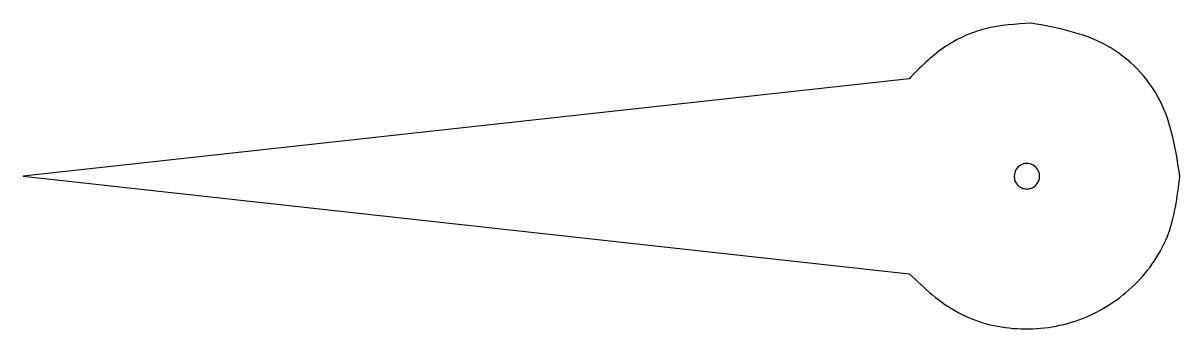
# Model space of a CAD drawing. Extents: x 14.8 to 37.5, y 276.4 to 282.4.
import ezdxf

# ---------------------------------------------------------------- set-up
doc = ezdxf.new("R2010")
doc.units = 0
doc.layers.add('CUT', color=7, linetype='CONTINUOUS')

msp = doc.modelspace()

# ---------------------------------------------------------------- linework, layer by layer
at = {"layer": 'CUT', "color": 7}
for p, q in [((34.57515, 282.386422), (34.57515, 282.386422)), ((32.175297, 281.297082), (14.79858, 279.386088)), ((14.79858, 279.386088), (32.180464, 277.475093)), ((34.237199, 279.385744), (34.237199, 279.385744))]:
    msp.add_line(p, q, dxfattribs=at)
for points, knots in [([(34.57515, 282.386422), (34.271013, 282.367541), (33.666074, 282.329988), (32.816236, 281.94423), (32.389727, 281.51359), (32.175297, 281.297082)], [0, 0, 0, 0, 0.909373, 1.808778, 2.718151, 2.718151, 2.718151, 2.718151]), ([(37.488151, 279.387638), (37.408637, 279.903489), (37.251892, 280.920371), (36.100383, 282.105791), (35.088476, 282.291973), (34.57515, 282.386422)], [0, 0, 0, 0, 1.539732, 3.035231, 4.574963, 4.574963, 4.574963, 4.574963]), ([(34.237199, 279.385744), (34.244129, 279.429756), (34.257784, 279.516475), (34.357275, 279.611876), (34.486972, 279.647228), (34.618015, 279.611858), (34.713547, 279.516544), (34.745032, 279.40009), (34.727018, 279.2984), (34.6828, 279.221524), (34.614917, 279.164397), (34.531523, 279.134086), (34.442894, 279.134087), (34.35938, 279.164395), (34.291973, 279.221532), (34.24599, 279.298368), (34.240144, 279.356479), (34.237199, 279.385744)], [0, 0, 0, 0, 0.130576, 0.257285, 0.387861, 0.518436, 0.645146, 0.775722, 0.863056, 0.949138, 1.036472, 1.123806, 1.209888, 1.297222, 1.384556, 1.470638, 1.557972, 1.557972, 1.557972, 1.557972]), ([(32.180464, 277.475093), (32.480692, 277.190975), (33.075423, 276.628156), (34.300926, 276.318628), (35.534228, 276.488949), (36.592708, 277.144437), (37.339109, 278.164511), (37.438153, 278.977321), (37.488151, 279.387638)], [0, 0, 0, 0, 1.222641, 2.421963, 3.644604, 4.867245, 6.066566, 7.289207, 7.289207, 7.289207, 7.289207])]:
    msp.add_open_spline(points, degree=3, knots=knots, dxfattribs=at)

doc.saveas('drawing.dxf')
